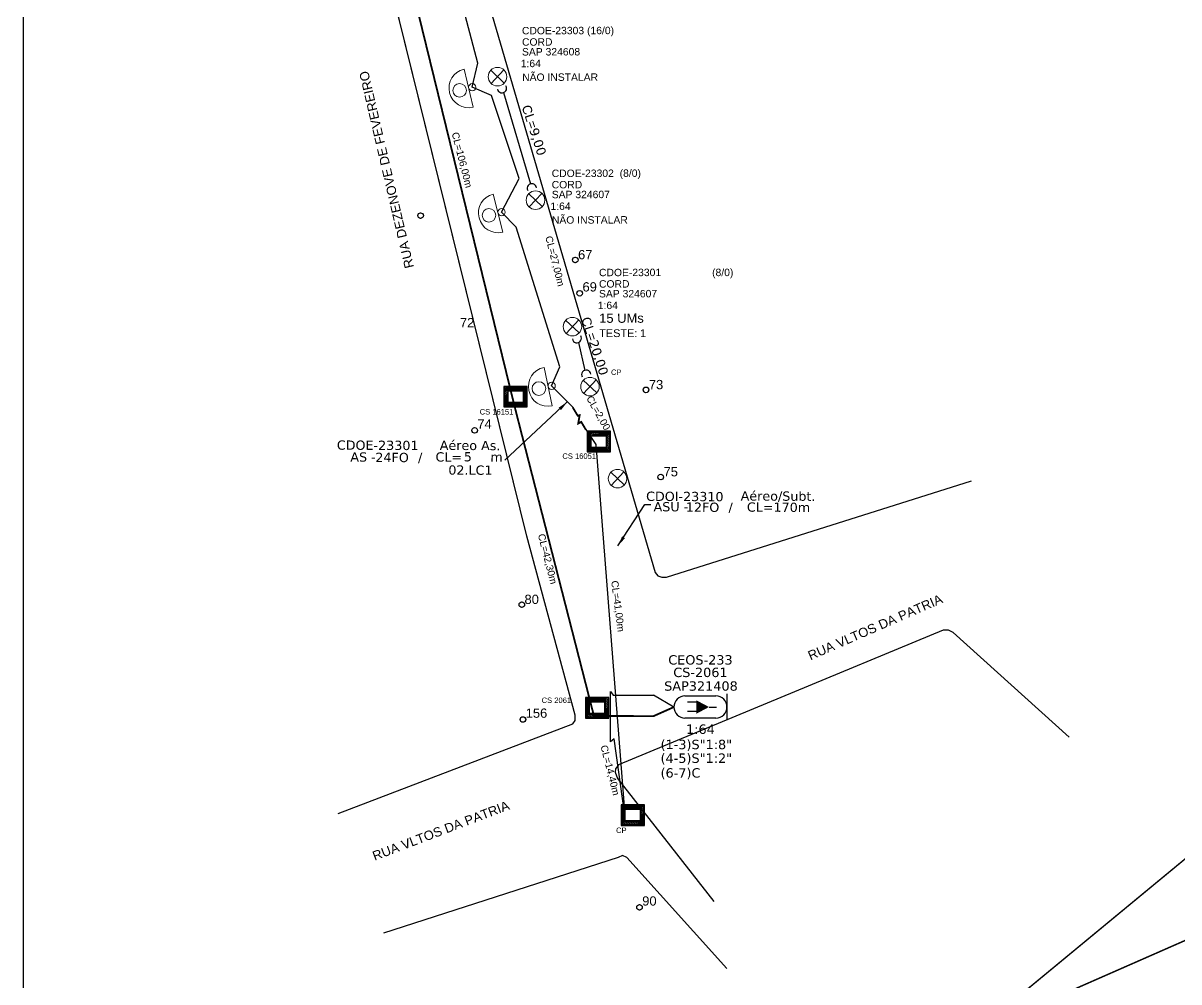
# Model space of a CAD drawing. Header units: metres. Extents: x -425 to 416, y -480 to 114.
# Drawn here: x -424.7 to -198.3, y -255.6 to -67.8 of the extents above; entities that cross this region are included whole.
import ezdxf
from ezdxf.enums import TextEntityAlignment as Align

# ---------------------------------------------------------------- set-up
doc = ezdxf.new("R2010")
doc.units = ezdxf.units.M
for name, color, linetype in [('0 @ 1', 7, 'Continuous'), ('10.1-Caixas Subterrâneas', 5, 'Continuous'), ('20.4-CEOS', 1, 'Continuous'), ('CAP a instalar', 1, 'Continuous'), ('label_cabos', 7, 'Continuous'), ('Numeração Texto', 34, 'Continuous'), ('QUADRA', 7, 'Continuous'), ('Subida Lateral', 5, 'Continuous')]:
    doc.layers.add(name, color=color, linetype=linetype)
for name, color, linetype, lineweight in [('10.4-Postes', 1, 'Continuous', 0), ("20.0-LEGENDA DOS CDO'S", 1, 'Continuous', 0), ('20.2-CDO_POSTE', 1, 'Continuous', 5), ('20.6-CORDOALHA_SUPORTE', 7, 'Continuous', 25), ('Numeração', 251, 'Continuous', 0), ('Segmento Logradouro Texto', 238, 'Continuous', 0)]:
    doc.layers.add(name, color=color, linetype=linetype, lineweight=lineweight)
doc.styles.add('ARIAL', font='arial.ttf')
doc.styles.add('DIGICADE', font='arial.ttf')
doc.styles.add('FTTH', font='arial.ttf')
doc.styles.add('ROMANS', font='arial.ttf')
doc.styles.add('siredit', font='verdana.ttf')
doc.linetypes.add('FENCELINE1', pattern='A,0.25,-0.1,[133,ltypeshp.shx,S=0.1,R=0,X=-0.1,Y=0],-0.1,1', length=1.45)
doc.dimstyles.new('CC', dxfattribs={"dimtxt": 1, "dimasz": 2, "dimexe": 0.18, "dimexo": 0.0625, "dimgap": 0.09, "dimtad": 0, "dimdec": 0, "dimrnd": 1, "dimzin": 0, "dimdsep": 46, "dimtxsty": 'siredit', "dimblk": 'NONE', "dimcen": 0, "dimse1": 1, "dimse2": 1, "dimsd1": 1, "dimsd2": 1, "dimclrt": 7, "dimadec": 0, "dimazin": 0, "dimtfac": 1, "dimtdec": 0, "dimtofl": 0, "dimtmove": 0, "dimatfit": 3, "dimfxl": 0, "dimtolj": 1, "dimtzin": 0, "dimarcsym": 0})

# ---------------------------------------------------------------- blocks, each defined once
blk = doc.blocks.new('POLE_POLE')
at = {"color": 1}
for p, q in [((-0.00000309, 0.00000689), (0.00000269, 0.00000147)), ((0.00000251, 0.00000707), (-0.00000291, 0.00000129))]:
    blk.add_line(p, q, dxfattribs=at)
blk.add_circle((-0.0000002, 0.00000418), 0.00000396, dxfattribs=at)
blk = doc.blocks.new('*X4')
at = {"color": 0, "linetype": 'Continuous'}
for p, q in [((-1.25, 0.34099), (-0.49099, 1.1)), ((-1.25, 0.517767), (-0.667767, 1.1)), ((-1.25, 0.694544), (-0.844544, 1.1)), ((-1.25, 0.87132), (-1.02132, 1.1)), ((-1.25, 1.048097), (-1.198097, 1.1)), ((-1.25, 0.164214), (-0.8035, 0.610714)), ((-1.25, -0.012563), (-0.8035, 0.433937)), ((-1.25, -0.18934), (-0.8035, 0.25716)), ((-1.25, -0.366117), (-0.8035, 0.080383)), ((-0.789214, 0.625), (-0.314214, 1.1)), ((-0.612437, 0.625), (-0.137437, 1.1)), ((-0.43566, 0.625), (0.03934, 1.1)), ((-0.258883, 0.625), (0.216117, 1.1)), ((-0.082107, 0.625), (0.392893, 1.1)), ((0.09467, 0.625), (0.56967, 1.1)), ((0.271447, 0.625), (0.746447, 1.1)), ((0.448223, 0.625), (0.923223, 1.1)), ((0.625, 0.625), (1.1, 1.1)), ((0.801777, 0.625), (1.25, 1.073223)), ((0.8035, 0.449947), (1.25, 0.896447)), ((0.8035, 0.27317), (1.25, 0.71967)), ((0.8035, 0.096393), (1.25, 0.542893)), ((0.8035, -0.080383), (1.25, 0.366117)), ((0.8035, -0.25716), (1.25, 0.18934)), ((0.8035, -0.433937), (1.25, 0.012563)), ((-1.25, -0.542893), (-0.8035, -0.096393)), ((-1.25, -0.71967), (-0.8035, -0.27317)), ((-1.25, -0.896447), (-0.8035, -0.449947)), ((-1.25, -1.073223), (-0.801777, -0.625)), ((-1.1, -1.1), (-0.625, -0.625)), ((-0.923223, -1.1), (-0.448223, -0.625)), ((-0.746447, -1.1), (-0.271447, -0.625)), ((-0.56967, -1.1), (-0.09467, -0.625)), ((-0.392893, -1.1), (0.082107, -0.625)), ((-0.216117, -1.1), (0.258883, -0.625)), ((-0.03934, -1.1), (0.43566, -0.625)), ((0.137437, -1.1), (0.612437, -0.625)), ((0.314214, -1.1), (0.789214, -0.625)), ((0.49099, -1.1), (1.25, -0.34099)), ((0.667767, -1.1), (1.25, -0.517767)), ((0.8035, -0.610714), (1.25, -0.164214)), ((0.844544, -1.1), (1.25, -0.694544)), ((1.02132, -1.1), (1.25, -0.87132)), ((1.198097, -1.1), (1.25, -1.048097))]:
    blk.add_line(p, q, dxfattribs=at)
blk = doc.blocks.new('MANHOLE_MQ')
at = {"color": 0, "linetype": 'Continuous'}
for p, q in [((0.00000623, 0.00000569), (-0.00000627, 0.00000569)), ((-0.00000627, 0.00000569), (-0.00000627, -0.00000531)), ((-0.00000404, 0.00000331), (0.00000399, 0.00000331)), ((-0.00000404, -0.00000294), (-0.00000404, 0.00000331)), ((0.00000399, 0.00000331), (0.00000399, -0.00000294)), ((0.00000623, -0.00000531), (0.00000623, 0.00000569)), ((-0.00000627, -0.00000531), (0.00000623, -0.00000531)), ((0.00000399, -0.00000294), (-0.00000404, -0.00000294)), ((0.00000399, -0.00000294), (0.00000399, -0.00000294))]:
    blk.add_line(p, q, dxfattribs=at)
at = {"color": 0, "linetype": 'Continuous', "xscale": 5e-06, "yscale": 5e-06, "zscale": 1e-05}
blk.add_blockref('*X4', (-0.00000002, 0.00000019), dxfattribs=at)
blk = doc.blocks.new('*U5')
at = {"layer": '20.4-CEOS', "color": 7, "style": 'siredit'}
for tag, p in [('FIBRAS_SPLITTER', (0, 0)), ('FIBRAS_TOP_C', (0, -4.13)), ('RESERVA_FINAIS', (0, -5.46))]:
    blk.add_attdef(tag, p, '', height=1.01, dxfattribs=at)
for tag, p, flags in [('ID_ATIVIDADE', (0, -6.77), 3), ('FATOR', (0, -8.09), 1), ('QTDE', (0, -9.4), 1), ('FID', (0, -10.71), 1)]:
    blk.add_attdef(tag, p, '', height=1.01, dxfattribs=dict(at, flags=flags))
blk = doc.blocks.new('*U7')
at = {"layer": '20.4-CEOS', "color": 7, "style": 'siredit'}
blk.add_attdef('FIBRAS_SPLITTER', (0, 0), '', height=1.01, dxfattribs=at)
for tag, p, flags in [('ID_ATIVIDADE', (0, -1.48), 3), ('FATOR', (0, -2.79), 1), ('QTDE', (0, -4.11), 1), ('FID', (0, -5.42), 1)]:
    blk.add_attdef(tag, p, '', height=1.01, dxfattribs=dict(at, flags=flags))
blk = doc.blocks.new('*U11')
at = {"color": 0}
blk.add_line((2.14, -0.58), (-2.1, -0.68), dxfattribs=at)
for centre, radius in [((0, 0.38), 0.733), ((0.03, -1.03), 0.393)]:
    blk.add_circle(centre, radius, dxfattribs=at)
blk.add_arc((0.02, -0.63), 2.12, 1.3782, 181.3782, dxfattribs=at)
blk = doc.blocks.new('Inst CDOE-8 CAIXA DIST OPT CDOE 48F_8D C_SPL OPTAP')
at = {"layer": "20.0-LEGENDA DOS CDO'S", "color": 0}
for tag, p, style, flags in [('ID_ATIVIDADE', (0.12, 6.47), 'ARIAL', 3), ('FATOR', (7.92, 6.47), 'ARIAL', 1), ('QTDE', (0.23, -0.97), 'DIGICADE', 3)]:
    blk.add_attdef(tag, p, '', height=0.8, rotation=0.118, dxfattribs=dict(at, style=style, flags=flags))
at = {"layer": "20.0-LEGENDA DOS CDO'S", "color": 0, "style": 'ARIAL'}
for tag, p, height in [('FID', (0.12, 5.25), 0.8), ('SAP', (0.12, 2.96), 0.8), ('CORDOALHA', (0.12, 4.02), 0.8), ('1:XX', (-0.01, 1.7), 0.8), ('UMS', (0.14, 0.22), 1)]:
    blk.add_attdef(tag, p, '', height=height, rotation=0.118, dxfattribs=at)
blk.add_attdef('FIBRAS_UTILIZADAS', text='', height=0.8, rotation=0.118, dxfattribs=at).set_placement((13.48, 5.26), align=Align.CENTER)
blk = doc.blocks.new('Teste  FTTH')
at = {"color": 0, "lineweight": 0, "style": 'ROMANS'}
for tag, p in [('TESTE', (-2.302, -0.29)), ('QTDE', (0.212, -0.29))]:
    blk.add_attdef(tag, p, '', height=0.48, dxfattribs=at)
for tag, p, flags in [('FID', (-2.227, -1.253), 1), ('FATOR', (-2.227, -2.028), 3), ('ID_ATIVIDADE', (-2.227, -2.716), 3)]:
    blk.add_attdef(tag, p, '', height=0.48, dxfattribs=dict(at, flags=flags))
blk = doc.blocks.new('*U16')
at = {"color": 0}
blk.add_line((2.14, -0.58), (-2.1, -0.68), dxfattribs=at)
for centre, radius in [((0, 0.38), 0.733), ((0.03, -1.03), 0.393)]:
    blk.add_circle(centre, radius, dxfattribs=at)
blk.add_arc((0.02, -0.63), 2.12, 1.3782, 181.3782, dxfattribs=at)
blk = doc.blocks.new('Inst CORD BENZINAL 4.55MM 3F (sem recursos)')
at = {"layer": '20.6-CORDOALHA_SUPORTE', "color": 0, "lineweight": 0, "style": 'ROMANS'}
blk.add_attdef('LANCE', text='', height=1, dxfattribs=at).set_placement((-0.54, -2.21), align=Align.RIGHT)
at = {"layer": '20.6-CORDOALHA_SUPORTE', "color": 0, "style": 'siredit'}
blk.add_attdef('QTDE', (-0.54, -2.21), '', height=1, rotation=359.69, dxfattribs=at)
at = {"layer": '20.6-CORDOALHA_SUPORTE', "color": 0, "lineweight": 0, "style": 'ROMANS'}
for tag, p, flags in [('FATOR', (-5.2, -4.44), 3), ('ID_ATIVIDADE', (-5.2, -6.67), 3), ('FID', (-5.2, -8.9), 1)]:
    blk.add_attdef(tag, p, '', height=1, dxfattribs=dict(at, flags=flags))
blk = doc.blocks.new('Inst CB AS CFOA-SM-AS-80-TS-24')
at = {"layer": 'label_cabos', "color": 0, "style": 'siredit'}
for tag, flags, p in [('ID_ATIVIDADE', 3, (1.31, 2.67)), ('FATOR', 1, (11.56, 2.55))]:
    blk.add_attdef(tag, text='', height=1, rotation=359.69, dxfattribs=dict(at, flags=flags)).set_placement(p, align=Align.MIDDLE_CENTER)
for tag, p in [('DESTINO_CABO', (3.13, 1.26)), ('TIPO_CABO', (13.11, 1.24)), ('TIPO_CABO', (1.76, 0)), ('CABO', (4.69, -0.05)), ('/', (7.71, -0.05)), ('LANCE', (10.81, 0)), ('UND', (15.96, 0)), ('FID', (13.15, -1.41))]:
    blk.add_attdef(tag, text='', height=1, rotation=359.69, dxfattribs=at).set_placement(p, align=Align.MIDDLE_CENTER)
blk.add_attdef('QTDE', (12.43, -0.47), '', height=1, rotation=359.69, dxfattribs=at)
blk = doc.blocks.new('_None')
blk = doc.blocks.new('LEGENDA DOS CABOS')
at = {"layer": 'label_cabos', "color": 0, "style": 'siredit'}
for tag, p in [('ID', (4.24, 1.63)), ('XX', (14.31, 1.67)), ('TIPO_CABO', (2.74, 0.52)), ('CABO', (6.16, 0.47)), ('/', (9.19, 0.47)), ('METROS', (14.36, 0.47))]:
    blk.add_attdef(tag, text='', height=1, rotation=359.69, dxfattribs=at).set_placement(p, align=Align.MIDDLE_CENTER)
blk = doc.blocks.new('CDOE_CT_POSTE')
at = {"layer": "20.0-LEGENDA DOS CDO'S", "color": 0, "style": 'ARIAL'}
for tag, p, height in [('CDO_N', (0.12, 5.25), 0.8), ('SAP', (0.12, 2.96), 0.8), ('CORDOALHA', (0.12, 4.02), 0.8), ('1:XX', (-0.01, 1.7), 0.8), ('UMS', (0.14, 0.22), 1)]:
    blk.add_attdef(tag, p, '', height=height, rotation=0.118, dxfattribs=at)
blk.add_attdef('FIBRAS_UTILIZADAS', text='', height=0.8, rotation=0.118, dxfattribs=at).set_placement((7.83, 5.26), align=Align.CENTER)

msp = doc.modelspace()

# ---------------------------------------------------------------- linework, layer by layer
at = {"color": 7}
msp.add_lwpolyline([(-424.68, -479.97), (416.32, -479.97), (416.32, 114.03), (-424.68, 114.03)], close=True, dxfattribs=at)
msp.add_lwpolyline([(-302.87, -162.06), (-301.68, -162.06)])
at = {"layer": '20.4-CEOS', "color": 5}
for p, q in [((-295.01, -199.57), (-288.94, -199.57)), ((-288.94, -203.9), (-295.01, -203.9))]:
    msp.add_line(p, q, dxfattribs=at)
for points in [[(-286.78, -199.13), (-286.78, -204.34)], [(-292.7, -200.8), (-294.54, -200.8)], [(-292.7, -202.6), (-294.54, -202.6)], [(-290.3, -201.74), (-288.84, -201.74)]]:
    msp.add_lwpolyline(points, dxfattribs=at)
msp.add_lwpolyline([(-290.3, -201.74, 0, 2.67, 0), (-292.81, -201.74, 2.67, 2.67, 0)], format="xyseb", dxfattribs=at)
for centre, start, end in [((-295.01, -201.74), 90, 270), ((-288.94, -201.74), 270, 90)]:
    msp.add_arc(centre, 2.16, start, end, dxfattribs=at)
at = {"layer": '20.6-CORDOALHA_SUPORTE'}
for p, q in [((-330.54, -81.45), (-325.29, -99.32)), ((-315.86, -130.38), (-314.63, -135.83))]:
    msp.add_line(p, q, dxfattribs=at)
for centre, start, end in [((-330.86, -80.61), 189.2967, 33.0108), ((-325.02, -100.18), 5.7347, 209.4487), ((-316.19, -129.54), 189.2967, 33.0108), ((-314.36, -136.68), 5.7347, 209.4487)]:
    msp.add_arc(centre, 0.901, start, end, dxfattribs=at)
at = {"layer": 'CAP a instalar', "color": 7, "linetype": 'FENCELINE1', "ltscale": 5}
for p, q in [((-335.59, -75.7), (-345.28, -38.74)), ((-336.69, -80.4), (-335.59, -75.7)), ((-332.9, -82.02), (-336.69, -80.4)), ((-327.51, -98.24), (-332.9, -82.02)), ((-330.94, -104.86), (-327.51, -98.24)), ((-328.1, -107.78), (-330.94, -104.86)), ((-319.55, -135.15), (-328.1, -107.78)), ((-321.13, -138.86), (-319.55, -135.15)), ((-317.01, -143.06), (-321.13, -138.86))]:
    msp.add_line(p, q, dxfattribs=at)
at = {"layer": 'CAP a instalar', "ltscale": 5}
msp.add_line((-314.45, -147.41), (-314.45, -147.41), dxfattribs=at)
at = {"layer": 'CAP a instalar', "color": 7, "ltscale": 5}
for p, q in [((-314.45, -147.41), (-312.5, -150.35)), ((-312.5, -150.35), (-306.77, -222.94)), ((-309.6, -208.56), (-309.6, -198.69)), ((-309.6, -198.69), (-309.06, -199.39)), ((-309.06, -199.39), (-301.21, -199.39)), ((-297.17, -201.74), (-301.21, -199.39)), ((-308.86, -207.98), (-309.6, -208.56)), ((-306.77, -222.94), (-308.86, -207.98))]:
    msp.add_line(p, q, dxfattribs=at)
at = {"layer": 'CAP a instalar', "color": 8, "ltscale": 5}
msp.add_line((-297.17, -201.74), (-297.17, -201.74), dxfattribs=at)
at = {"layer": 'CAP a instalar', "color": 1, "ltscale": 5, "const_width": 0.363}
msp.add_lwpolyline([(-297.17, -201.74), (-301.21, -203.54), (-312.85, -203.47), (-328.37, -142.97), (-349.16, -58.13), (-371.86, 32.6)], dxfattribs=at)
at = {"layer": 'CAP a instalar', "color": 8, "ltscale": 5, "const_width": 0.363}
msp.add_lwpolyline([(-297.17, -201.74), (-301.21, -203.54)], dxfattribs=at)
at = {"layer": 'CAP a instalar', "color": 7, "linetype": 'FENCELINE1', "ltscale": 7, "const_width": 0.288}
msp.add_lwpolyline([(-238.41, -265.62), (-181.32, -218.52)], dxfattribs=at)
at = {"layer": 'CAP a instalar', "color": 251, "linetype": 'FENCELINE1', "ltscale": 7, "true_color": 0x636466, "const_width": 0.288}
msp.add_lwpolyline([(-194.39, -246.29), (-238.41, -265.62)], dxfattribs=at)
at = {"layer": 'Numeração'}
for centre in [(-346.81, -105.53), (-316.51, -114.21), (-315.64, -120.73), (-302.65, -139.65), (-336.22, -147.58), (-299.76, -156.72), (-326.98, -181.7), (-326.76, -204.19), (-303.93, -240.96)]:
    msp.add_circle(centre, 0.544, dxfattribs=at)
at = {"layer": 'Numeração Texto'}
for centre in [(-346.81, -105.53), (-316.51, -114.21), (-315.64, -120.73), (-302.65, -139.65), (-336.22, -147.58), (-299.76, -156.72), (-326.98, -181.7), (-326.76, -204.19), (-303.93, -240.96)]:
    msp.add_circle(centre, 0.544, dxfattribs=at)
at = {"layer": 'QUADRA'}
for points in [[(-365.17, 48.21), (-348.15, -13.86), (-300.88, -175.43), (-300.35, -176.08), (-299.52, -176.29), (-298.62, -176.29), (-238.88, -157.47)], [(-362.98, -222.59), (-316.99, -205.06), (-316.5, -204.41), (-316.5, -203.33), (-326.01, -168.29), (-378.54, 44.54)], [(-362.98, -222.59), (-316.99, -205.06), (-316.5, -204.41), (-316.5, -203.33), (-326.01, -168.29), (-377.88, 41.86)], [(-363.72, 42.94), (-348.15, -13.86), (-300.88, -175.43), (-300.35, -176.08), (-299.52, -176.29), (-298.62, -176.29), (-238.88, -157.47)], [(-219.74, -207.63), (-242.44, -187.16), (-243.4, -186.68), (-244.41, -186.68), (-308.04, -213.09), (-308.6, -213.81), (-308.69, -214.52), (-308.25, -215.71), (-308.25, -215.71), (-289.35, -239.79)], [(-219.74, -207.63), (-242.44, -187.16), (-243.4, -186.68), (-244.41, -186.68), (-308.04, -213.09), (-308.6, -213.81), (-308.69, -214.52), (-308.25, -215.71), (-308.25, -215.71), (-289.35, -239.79)], [(-286.81, -252.94), (-306.4, -231.23), (-307.23, -230.8), (-308.13, -231.23), (-354.06, -246)], [(-286.81, -252.94), (-306.4, -231.23), (-307.23, -230.8), (-308.13, -231.23), (-354.06, -246)]]:
    msp.add_lwpolyline(points, dxfattribs=at)
at = {"layer": 'Subida Lateral', "color": 5, "const_width": 0.363}
msp.add_lwpolyline([(-314.45, -147.41), (-315.33, -145.92), (-315.92, -146.22), (-315.65, -144.6), (-316.02, -144.71), (-317.01, -143.06)], dxfattribs=at)

# ---------------------------------------------------------------- block references
at = {"layer": '10.1-Caixas Subterrâneas', "color": 30, "xscale": 365165.1866478867, "yscale": 365165.1866478867, "zscale": 365165.1866478867}
for p, rotation in [((-328.21, -140.92), 180.0000000000614), ((-311.91, -149.69), 180.0000000000614), ((-312.25, -201.82), 180.0000000000615), ((-305.25, -222.83), 180.0000000000612)]:
    msp.add_blockref('MANHOLE_MQ', p, dxfattribs=dict(at, rotation=rotation))
at = {"layer": '10.4-Postes', "color": 1, "xscale": 458181.8136000001, "yscale": 458181.8136000001, "zscale": 458181.8136000001}
for p in [(-331.65, -80.24), (-324.2, -104.42), (-316.97, -129.18), (-313.53, -140.93), (-308.13, -158.94)]:
    msp.add_blockref('POLE_POLE', p, dxfattribs=at)
at = {"layer": "20.0-LEGENDA DOS CDO'S", "color": 252}
ref = msp.add_blockref('CDOE_CT_POSTE', (-327.17, -79.56), dxfattribs=dict(at, xscale=1.8144, yscale=1.8144, zscale=1.8144))
ref.add_attrib('CDO_N', 'CDOE-23303', (-326.95, -70.04), dxfattribs={"color": 0, "height": 1.452, "rotation": 0.118, "style": 'ARIAL'})
ref.add_attrib('CORDOALHA', 'CORD', (-326.94, -72.26), dxfattribs={"color": 0, "height": 1.452, "rotation": 0.118, "style": 'ARIAL'})
ref.add_attrib('SAP', 'SAP 324608', (-326.94, -74.19), dxfattribs={"color": 0, "height": 1.452, "rotation": 0.118, "style": 'ARIAL'})
ref.add_attrib('1:XX', '1:64', (-327.19, -76.47), dxfattribs={"color": 0, "height": 1.452, "rotation": 0.118, "style": 'ARIAL'})
ref.add_attrib('UMS', 'NÃO INSTALAR', (-326.91, -79.16), dxfattribs={"color": 0, "height": 1.4515, "rotation": 0.118, "style": 'ARIAL'})
ref.add_attrib('FIBRAS_UTILIZADAS', '     (16/0)', dxfattribs={"color": 0, "height": 1.4515, "rotation": 0.118, "style": 'ARIAL'}).set_placement((-312.96, -70.01), align=Align.CENTER)
ref = msp.add_blockref('CDOE_CT_POSTE', (-321.34, -107.5), dxfattribs=dict(at, xscale=1.8144, yscale=1.8144, zscale=1.8144))
ref.add_attrib('CDO_N', 'CDOE-23302', (-321.12, -97.98), dxfattribs={"color": 0, "height": 1.452, "rotation": 0.118, "style": 'ARIAL'})
ref.add_attrib('CORDOALHA', 'CORD', (-321.12, -100.2), dxfattribs={"color": 0, "height": 1.452, "rotation": 0.118, "style": 'ARIAL'})
ref.add_attrib('SAP', 'SAP 324607', (-321.11, -102.13), dxfattribs={"color": 0, "height": 1.452, "rotation": 0.118, "style": 'ARIAL'})
ref.add_attrib('1:XX', '1:64', (-321.36, -104.42), dxfattribs={"color": 0, "height": 1.452, "rotation": 0.118, "style": 'ARIAL'})
ref.add_attrib('UMS', 'NÃO INSTALAR', (-321.08, -107.11), dxfattribs={"color": 0, "height": 1.4515, "rotation": 0.118, "style": 'ARIAL'})
ref.add_attrib('FIBRAS_UTILIZADAS', '     (8/0)', dxfattribs={"color": 0, "height": 1.452, "rotation": 0.118, "style": 'ARIAL'}).set_placement((-307.13, -97.95), align=Align.CENTER)
at = {"layer": "20.0-LEGENDA DOS CDO'S", "color": 7, "lineweight": 0, "xscale": 1.8144, "yscale": 1.8144, "zscale": 1.8144}
msp.add_blockref('Inst CDOE-8 CAIXA DIST OPT CDOE 48F_8D C_SPL OPTAP', (-312.07, -126.92), dxfattribs=at).add_auto_attribs({'FID': 'CDOE-23301', 'CORDOALHA': 'CORD', 'SAP': 'SAP 324607', '1:XX': '1:64', 'UMS': '15 UMs', 'FIBRAS_UTILIZADAS': '(8/0)'})
at = {"layer": "20.0-LEGENDA DOS CDO'S", "color": 7, "lineweight": 0, "xscale": 3.176107200000001, "yscale": 3.176107200000001, "zscale": 3.176107200000001, "rotation": 3.126797674058592e-05}
msp.add_blockref('Teste  FTTH', (-304.49, -128.39), dxfattribs=at).add_auto_attribs({'TESTE': 'TESTE:', 'QTDE': '1'})
at = {"layer": '20.2-CDO_POSTE', "color": 8, "yscale": 1.8144, "zscale": 1.8144}
for p, xscale, rotation in [((-338.5, -80.83), -1.8144, 105.0210817217967), ((-332.74, -105.32), 1.8144, 102.7084417065373)]:
    msp.add_blockref('*U16', p, dxfattribs=dict(at, xscale=xscale, rotation=rotation))
at = {"layer": '20.2-CDO_POSTE', "color": 7, "xscale": -1.8144, "yscale": 1.8144, "zscale": 1.8144, "rotation": 103.0989755827989}
msp.add_blockref('*U11', (-322.96, -139.23), dxfattribs=at)
at = {"layer": '20.4-CEOS', "color": 5, "lineweight": 0}
ref = msp.add_blockref('*U5', (-299.8, -209.99), dxfattribs=dict(at, xscale=1.8144, yscale=1.8144, zscale=1.8144))
ref.add_attrib('FIBRAS_SPLITTER', '(1-3)S"1:8"', (-299.8, -209.99), dxfattribs={"color": 5, "height": 1.832, "style": 'siredit'})
ref.add_attrib('FIBRAS_TOP_C', '(6-7)C', (-299.8, -215.55), dxfattribs={"color": 5, "height": 1.832, "style": 'siredit'})
ref = msp.add_blockref('*U7', (-299.8, -212.67), dxfattribs=dict(at, xscale=1.8144, yscale=1.8144, zscale=1.8144))
ref.add_attrib('FIBRAS_SPLITTER', '(4-5)S"1:2"', (-299.8, -212.67), dxfattribs={"color": 5, "height": 1.832, "style": 'siredit'})
at = {"layer": '20.6-CORDOALHA_SUPORTE', "color": 0, "lineweight": 0, "xscale": 1.8144, "yscale": 1.8144, "zscale": 1.8144, "rotation": 288.3907652509445}
for p, values in [((-321.43, -88.37), {'QTDE': '9,00', 'LANCE': 'CL='}), ((-309.77, -129.88), {'QTDE': '20,00', 'LANCE': 'CL='})]:
    msp.add_blockref('Inst CORD BENZINAL 4.55MM 3F (sem recursos)', p, dxfattribs=at).add_auto_attribs(values)
at = {"layer": 'label_cabos'}
ref = msp.add_blockref('Inst CB AS CFOA-SM-AS-80-TS-24', (-360.89, -152.78), dxfattribs=dict(at, xscale=1.8144, yscale=1.8144, zscale=1.8144))
ref.add_attrib('DESTINO_CABO', 'CDOE-23301', dxfattribs={"color": 0, "height": 1.814, "rotation": 359.69, "style": 'siredit'}).set_placement((-355.21, -150.49), align=Align.MIDDLE_CENTER)
ref.add_attrib('TIPO_CABO', 'Aéreo As.', dxfattribs={"color": 0, "height": 1.814, "rotation": 359.69, "style": 'siredit'}).set_placement((-337.11, -150.52), align=Align.MIDDLE_CENTER)
ref.add_attrib('CABO', '24FO', dxfattribs={"color": 0, "height": 1.814, "rotation": 359.69, "style": 'siredit'}).set_placement((-352.39, -152.87), align=Align.MIDDLE_CENTER)
ref.add_attrib('/', '/', dxfattribs={"color": 0, "height": 1.81, "rotation": 359.69, "style": 'siredit'}).set_placement((-346.89, -152.87), align=Align.MIDDLE_CENTER)
ref.add_attrib('TIPO_CABO', 'AS - ', dxfattribs={"color": 0, "height": 1.814, "rotation": 359.69, "style": 'siredit'}).set_placement((-357.69, -152.79), align=Align.MIDDLE_CENTER)
ref.add_attrib('FID', '02.LC1', dxfattribs={"color": 0, "height": 1.814, "rotation": 359.69, "style": 'siredit'}).set_placement((-337.04, -155.35), align=Align.MIDDLE_CENTER)
ref.add_attrib('LANCE', 'CL=', dxfattribs={"color": 0, "height": 1.814, "rotation": 359.69, "style": 'siredit'}).set_placement((-341.28, -152.78), align=Align.MIDDLE_CENTER)
ref.add_attrib('QTDE', '5', (-338.34, -153.64), dxfattribs={"color": 0, "height": 1.81, "rotation": 359.69, "style": 'siredit'})
ref.add_attrib('UND', 'm', dxfattribs={"color": 0, "height": 1.81, "rotation": 359.69, "style": 'siredit'}).set_placement((-331.93, -152.78), align=Align.MIDDLE_CENTER)
at = {"layer": 'label_cabos', "color": 0, "lineweight": 0, "xscale": 1.8144, "yscale": 1.8144, "zscale": 1.8144}
msp.add_blockref('LEGENDA DOS CABOS', (-302.74, -163.47), dxfattribs=at).add_auto_attribs({'ID': 'CDOI-23310', 'CABO': '12FO', 'METROS': 'CL=170m', 'XX': 'Aéreo/Subt.', '/': '/', 'TIPO_CABO': 'ASU -'})

# ---------------------------------------------------------------- texts
at = {"layer": '0 @ 1', "color": 3, "linetype": 'Continuous', "char_height": 1.3915, "attachment_point": 1, "style": 'FTTH'}
for s, insert, rotation in [('\\pxt3;CL=106,00m', (-339.38, -89.04), 284.2965), ('\\pxt3;CL=27,00m', (-321.04, -109.37), 284.2965), ('\\pxt3;CL=2,00', (-313.18, -140.59), 299.4451), ('\\pxt3;CL=42,30m', (-322.49, -167.67), 284.2965), ('\\pxt3;CL=41,00m', (-308.1, -176.9), 277.3807), ('\\pxt3;CL=14,40m', (-310.23, -209.04), 284.2644)]:
    msp.add_mtext_dynamic_manual_height_columns(s, width=13.3982, gutter_width=0.00005, heights=[1.55], dxfattribs=dict(at, insert=insert, rotation=rotation))
at = {"layer": '10.1-Caixas Subterrâneas', "color": 30, "style": 'ARIAL'}
for s, p in [('CP', (-309.5, -136.72)), ('CS 16151', (-335.23, -144.47)), ('CS 16051', (-319.03, -153.15)), ('CS 2061', (-323.09, -200.95)), ('CP', (-308.51, -226.4))]:
    msp.add_text(s, height=1.062, dxfattribs=at).set_placement(p)
at = {"layer": '20.4-CEOS', "color": 5, "style": 'siredit'}
for tag, text, p in [('CEOS-233', 'CEOS-XXX', (-291.98, -191.59)), ('CS-2061', 'CS-XXXX', (-291.98, -194.04)), ('SAP321408', 'SAP 321408', (-291.88, -196.71)), ('1:64', '1:64', (-291.98, -205.16))]:
    msp.add_attdef(tag, text=text, height=1.832, dxfattribs=at).set_placement(p, align=Align.TOP_CENTER)
at = {"layer": 'Numeração Texto', "linetype": 'Continuous', "char_height": 1.8144, "attachment_point": 1, "style": 'DIGICADE'}
for s, insert, width in [('\\fArial|b0|i0|c0|p34;\\W1.0000000000;\\T1.0000000000;\\o\\l67', (-315.96, -112.26), 3.4283), ('\\fArial|b0|i0|c0|p34;\\W1.0000000000;\\T1.0000000000;\\o\\l67', (-315.96, -112.26), 3.4283), ('\\fArial|b0|i0|c0|p34;\\W1.0000000000;\\T1.0000000000;\\o\\l69', (-315.09, -118.57), 3.4283), ('\\fArial|b0|i0|c0|p34;\\W1.0000000000;\\T1.0000000000;\\o\\l69', (-315.09, -118.57), 3.4283), ('\\fArial|b0|i0|c0|p34;\\W1.0000000000;\\T1.0000000000;\\o\\l72', (-339.1, -125.57), 3.4035), ('\\fArial|b0|i0|c0|p34;\\W1.0000000000;\\T1.0000000000;\\o\\l72', (-339.1, -125.57), 3.4035), ('\\fArial|b0|i0|c0|p34;\\W1.0000000000;\\T1.0000000000;\\o\\l73', (-302.09, -137.7), 3.4035), ('\\fArial|b0|i0|c0|p34;\\W1.0000000000;\\T1.0000000000;\\o\\l73', (-302.09, -137.7), 3.4035), ('\\fArial|b0|i0|c0|p34;\\W1.0000000000;\\T1.0000000000;\\o\\l74', (-335.69, -145.41), 3.4035), ('\\fArial|b0|i0|c0|p34;\\W1.0000000000;\\T1.0000000000;\\o\\l74', (-335.69, -145.41), 3.4035), ('\\fArial|b0|i0|c0|p34;\\W1.0000000000;\\T1.0000000000;\\o\\l75', (-299.21, -154.77), 3.4035), ('\\fArial|b0|i0|c0|p34;\\W1.0000000000;\\T1.0000000000;\\o\\l75', (-299.21, -154.77), 3.4035), ('\\fArial|b0|i0|c0|p34;\\W1.0000000000;\\T1.0000000000;\\o\\l80', (-326.45, -179.75), 3.4209), ('\\fArial|b0|i0|c0|p34;\\W1.0000000000;\\T1.0000000000;\\o\\l80', (-326.45, -179.75), 3.4209), ('\\fArial|b0|i0|c0|p34;\\W1.0000000000;\\T1.0000000000;\\o\\l156', (-326.22, -202.03), 4.6573), ('\\fArial|b0|i0|c0|p34;\\W1.0000000000;\\T1.0000000000;\\o\\l156', (-326.22, -202.03), 4.6573), ('\\fArial|b0|i0|c0|p34;\\W1.0000000000;\\T1.0000000000;\\o\\l90', (-303.39, -238.8), 3.4184), ('\\fArial|b0|i0|c0|p34;\\W1.0000000000;\\T1.0000000000;\\o\\l90', (-303.39, -238.8), 3.4184)]:
    msp.add_mtext(s, dxfattribs=dict(at, insert=insert, width=width))
at = {"layer": 'Segmento Logradouro Texto', "color": 7, "linetype": 'Continuous', "char_height": 1.8144, "attachment_point": 1, "style": 'DIGICADE'}
for s, insert, width, rotation in [('\\o\\l\\fArial|b0|i0|c0|p34;\\T1.0000000000;\\W1.0000000000;RUA DEZENOVE DE FEVEREIRO', (-349.86, -116.02), 47.7669, 103.1389), ('\\fArial|b0|i0|c0|p34;\\W1.0000000000;\\T1.0000000000;\\o\\lRUA VLTOS DA PATRIA', (-271.15, -190.96), 28.9636, 23.5428), ('\\fArial|b0|i0|c0|p34;\\W1.0000000000;\\T1.0000000000;\\o\\lRUA VLTOS DA PATRIA', (-271.15, -190.96), 28.9636, 23.5428), ('\\fArial|b0|i0|c0|p34;\\W1.0000000000;\\T1.0000000000;\\o\\lRUA VLTOS DA PATRIA', (-356.45, -230.15), 28.9636, 20.8145)]:
    msp.add_mtext(s, dxfattribs=dict(at, insert=insert, width=width, rotation=rotation))

# ---------------------------------------------------------------- leaders
at = {"layer": 'label_cabos'}
for points in [[(-318.07, -142.02), (-330.33, -153.38)], [(-308.14, -170.19), (-302.87, -162.06)]]:
    msp.add_leader(points, dimstyle='CC', override={"dimgap": 0.09, "dimtad": 0}, dxfattribs=at)

doc.saveas('drawing.dxf')
